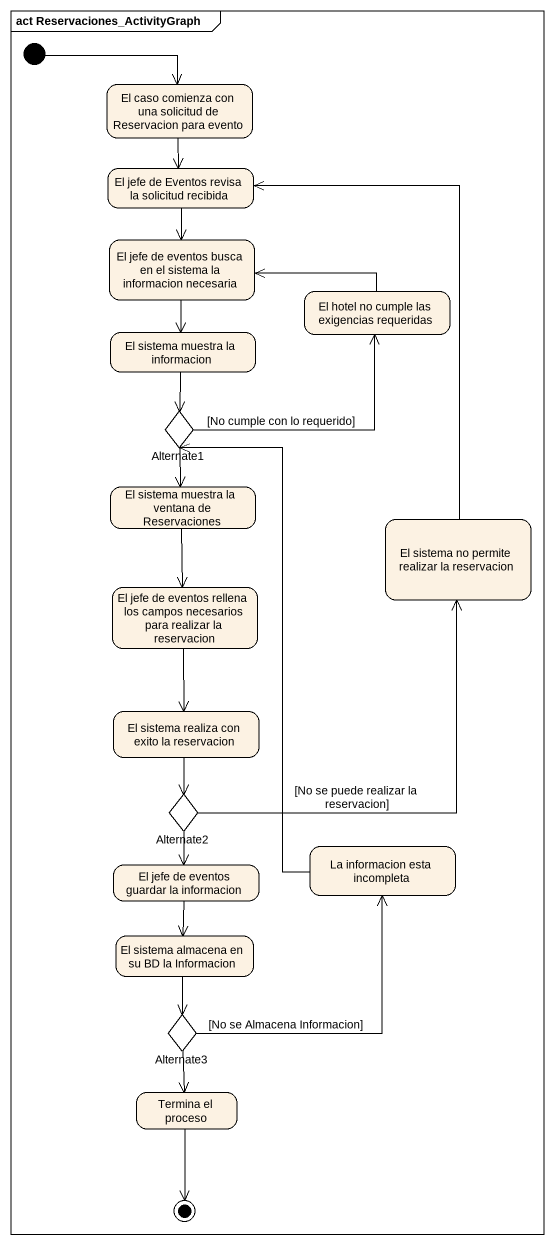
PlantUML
@startuml
mainframe act Reservaciones_ActivityGraph
hide empty description
state "El caso comienza con una solicitud de Reservacion para evento" as El_caso_comienza_con_una
state "El jefe de Eventos revisa la solicitud recibida" as El_jefe_de_Eventos_revisa
state "El jefe de eventos busca en el sistema la informacion necesaria" as El_jefe_de_eventos_busca_en
state "El hotel no cumple las exigencias requeridas" as El_hotel_no_cumple_las
state "El sistema muestra la informacion" as El_sistema_muestra_la
state Alternate1 <<choice>>
state "El sistema muestra la ventana de Reservaciones" as El_sistema_muestra_la_2
state "El sistema no permite realizar la reservacion" as El_sistema_no_permite
state "El jefe de eventos rellena los campos necesarios para realizar la reservacion" as El_jefe_de_eventos_rellena
state "El sistema realiza con exito la reservacion" as El_sistema_realiza_con
state Alternate2 <<choice>>
state "El jefe de eventos guardar la informacion" as El_jefe_de_eventos_guardar
state "La informacion esta incompleta" as La_informacion_esta
state "El sistema almacena en su BD la Informacion" as El_sistema_almacena_en_su
state Alternate3 <<choice>>
state "Termina el proceso" as Termina_el_proceso
[*] -right-> El_caso_comienza_con_una
El_caso_comienza_con_una --> El_jefe_de_Eventos_revisa
El_jefe_de_Eventos_revisa --> El_jefe_de_eventos_busca_en
El_jefe_de_eventos_busca_en --> El_sistema_muestra_la
El_hotel_no_cumple_las -left-> El_jefe_de_eventos_busca_en
El_sistema_muestra_la --> Alternate1
Alternate1 -right-> El_hotel_no_cumple_las : [No cumple con lo requerido]
Alternate1 --> El_sistema_muestra_la_2
El_sistema_muestra_la_2 --> El_jefe_de_eventos_rellena
El_sistema_no_permite -up-> El_jefe_de_Eventos_revisa
El_jefe_de_eventos_rellena --> El_sistema_realiza_con
El_sistema_realiza_con --> Alternate2
Alternate2 -up-> El_sistema_no_permite : [No se puede realizar la reservacion]
Alternate2 --> El_jefe_de_eventos_guardar
El_jefe_de_eventos_guardar --> El_sistema_almacena_en_su
La_informacion_esta -up-> Alternate1
El_sistema_almacena_en_su --> Alternate3
Alternate3 -up-> La_informacion_esta : [No se Almacena Informacion]
Alternate3 --> Termina_el_proceso
Termina_el_proceso --> [*]
@enduml
